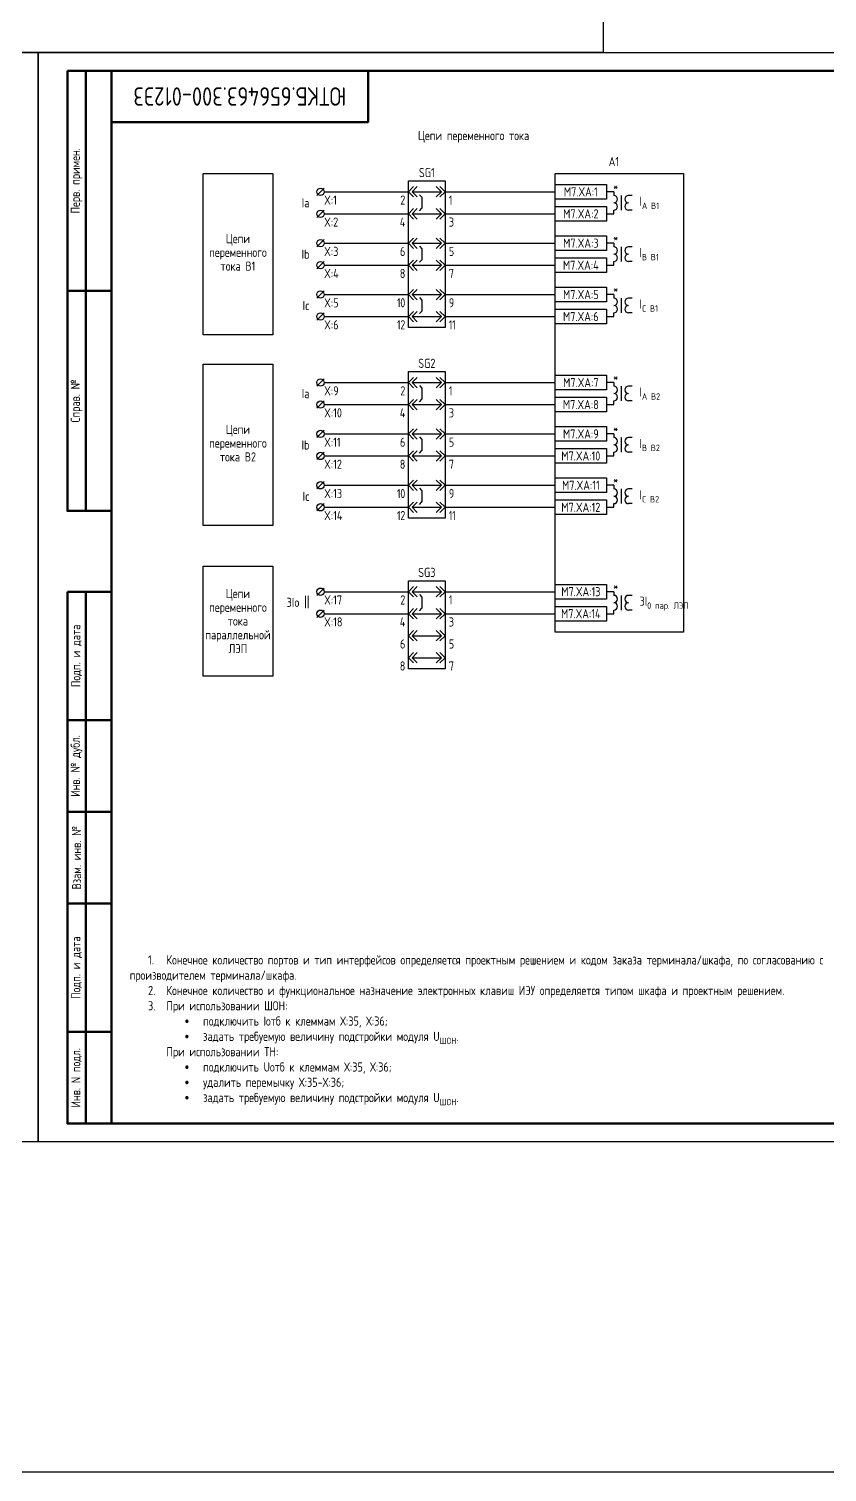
# Model space of a CAD drawing. Header units: millimetres. Extents: x -863 to 2619, y -90 to 586.
# Drawn here: x -2.5 to 215.1, y -90 to 303.4 of the extents above; entities that cross this region are included whole.
import ezdxf

# ---------------------------------------------------------------- set-up
doc = ezdxf.new("R2010")
doc.units = ezdxf.units.MM
doc.styles.add('Gost_type_A', font='GOST_0.TTF')

# ---------------------------------------------------------------- blocks, each defined once
blk = doc.blocks.new('Штамп угловой верхний')
at = {"lineweight": 50}
blk.add_lwpolyline([(0, 0), (70, 0), (70, -14), (0, -14)], close=True, dxfattribs=at)
blk = doc.blocks.new('Формат_А3')
blk.add_lwpolyline([(-420, 297), (0, 297), (0, 0), (-420, 0)], close=True)
at = {"lineweight": 50}
blk.add_lwpolyline([(-400, 292), (-5, 292), (-5, 5), (-400, 5)], close=True, dxfattribs=at)
blk = doc.blocks.new('Штамп левый верхний')
at = {"lineweight": 50}
for points in [[(-12, 0), (-7, 0), (-7, -60), (-12, -60)], [(-7, 0), (0, 0), (0, -60), (-7, -60)], [(-12, -60), (-7, -60), (-7, -120), (-12, -120)], [(-7, -60), (0, -60), (0, -120), (-7, -120)]]:
    blk.add_lwpolyline(points, close=True, dxfattribs=at)
at = {"char_height": 2.5, "width": 60, "attachment_point": 5, "rotation": 90, "style": 'Gost_type_A'}
for s, insert in [('Перв. примен.', (-9.5, -30)), ('Справ. №', (-9.5, -90))]:
    blk.add_mtext(s, dxfattribs=dict(at, insert=insert))
blk = doc.blocks.new('Штамп левый нижний')
at = {"lineweight": 50}
for points in [[(-12, 145), (-7, 145), (-7, 110), (-12, 110)], [(-7, 145), (0, 145), (0, 110), (-7, 110)], [(-12, 110), (-7, 110), (-7, 85), (-12, 85)], [(-7, 110), (0, 110), (0, 85), (-7, 85)], [(-12, 85), (-7, 85), (-7, 60), (-12, 60)], [(-7, 85), (0, 85), (0, 60), (-7, 60)], [(-12, 60), (-7, 60), (-7, 25), (-12, 25)], [(-7, 60), (0, 60), (0, 25), (-7, 25)], [(-12, 25), (-7, 25), (-7, 0), (-12, 0)], [(-7, 25), (0, 25), (0, 0), (-7, 0)]]:
    blk.add_lwpolyline(points, close=True, dxfattribs=at)
at = {"char_height": 2.5, "attachment_point": 5, "rotation": 90, "style": 'Gost_type_A'}
for s, insert, width in [('Подп. и дата', (-9.5, 127.5), 35), ('Инв. № дубл.', (-9.5, 97.5), 25), ('Взам. инв. №', (-9.5, 72.5), 25), ('Подп. и дата', (-9.5, 42.5), 35), ('Инв. N подл.', (-9.5, 12.5), 25)]:
    blk.add_mtext(s, dxfattribs=dict(at, insert=insert, width=width))
blk = doc.blocks.new('Формат_А4')
blk.add_lwpolyline([(0, 297), (0, 0), (-210, 0), (-210, 297)], close=True)
at = {"lineweight": 50}
blk.add_lwpolyline([(-190, 292), (-5, 292), (-5, 5), (-190, 5)], close=True, dxfattribs=at)
blk = doc.blocks.new('БИ_разъем')
for p, q in [((0, 0), (1.41, 1.41)), ((0, 0), (1.41, 1.41)), ((0, 0), (1.41, -1.41)), ((0, 0), (1.41, -1.41)), ((1, 0), (2.41, 1.41)), ((1, 0), (2.41, -1.41)), ((1, 0), (9, 0)), ((9, 0), (7.59, 1.41)), ((9, 0), (7.59, -1.41)), ((10, 0), (8.59, 1.41)), ((10, 0), (8.59, 1.41)), ((10, 0), (8.59, -1.41)), ((10, 0), (8.59, -1.41))]:
    blk.add_line(p, q)
blk = doc.blocks.new('БИ_перемычка')
for p, q in [((2.97, -0.79), (3.67, -1.5)), ((3.67, -1.5), (3.67, -4.5)), ((2.97, -5.21), (3.67, -4.5))]:
    blk.add_line(p, q)

msp = doc.modelspace()

# ---------------------------------------------------------------- linework, layer by layer
for p, q in [((78, 260), (76, 258)), ((78, 259), (101, 259)), ((111, 259), (141, 259)), ((157, 259), (155, 259)), ((78, 254), (76, 252)), ((78, 253), (101, 253)), ((111, 253), (141, 253)), ((155, 253), (157, 253)), ((78, 246), (76, 244)), ((78, 245), (101, 245)), ((111, 245), (141, 245)), ((157, 245), (155, 245)), ((78, 240), (76, 238)), ((78, 239), (101, 239)), ((111, 239), (141, 239)), ((155, 239), (157, 239)), ((78, 232), (76, 230)), ((78, 231), (101, 231)), ((111, 231), (141, 231)), ((157, 231), (155, 231)), ((78, 226), (76, 224)), ((78, 225), (101, 225)), ((111, 225), (141, 225)), ((155, 225), (157, 225)), ((78, 208), (76, 206)), ((78, 207), (101, 207)), ((111, 207), (141, 207)), ((157, 207), (155, 207)), ((78, 202), (76, 200)), ((78, 201), (101, 201)), ((111, 201), (141, 201)), ((155, 201), (157, 201)), ((78, 194), (76, 192)), ((78, 193), (101, 193)), ((111, 193), (141, 193)), ((157, 193), (155, 193)), ((78, 188), (76, 186)), ((78, 187), (101, 187)), ((111, 187), (141, 187)), ((155, 187), (157, 187)), ((78, 180), (76, 178)), ((78, 179), (101, 179)), ((111, 179), (141, 179)), ((157, 179), (155, 179)), ((78, 174), (76, 172)), ((78, 173), (101, 173)), ((111, 173), (141, 173)), ((155, 173), (157, 173)), ((78, 151), (76, 149)), ((78, 150), (101, 150)), ((111, 150), (141, 150)), ((157, 150), (155, 150)), ((78, 145), (76, 143)), ((78, 144), (101, 144)), ((111, 144), (141, 144)), ((155, 144), (157, 144))]:
    msp.add_line(p, q)
at = {"ltscale": 4}
for p, q in [((157, 259), (157, 258)), ((157, 258.5), (157, 258)), ((159, 258), (159, 254)), ((159, 258), (159, 254)), ((162, 258), (161, 258)), ((162, 258), (161, 258)), ((157, 253), (157, 254)), ((162, 254), (161, 254)), ((162, 254), (161, 254)), ((157, 245), (157, 244)), ((157, 244.5), (157, 244)), ((159, 244), (159, 240)), ((159, 244), (159, 240)), ((162, 244), (161, 244)), ((162, 244), (161, 244)), ((157, 239), (157, 240)), ((162, 240), (161, 240)), ((162, 240), (161, 240)), ((157, 231), (157, 230)), ((157, 230.5), (157, 230)), ((159, 230), (159, 226)), ((159, 230), (159, 226)), ((162, 230), (161, 230)), ((162, 230), (161, 230)), ((157, 225), (157, 226)), ((162, 226), (161, 226)), ((162, 226), (161, 226)), ((157, 207), (157, 206)), ((157, 206.5), (157, 206)), ((159, 206), (159, 202)), ((159, 206), (159, 202)), ((162, 206), (161, 206)), ((162, 206), (161, 206)), ((157, 201), (157, 202)), ((162, 202), (161, 202)), ((162, 202), (161, 202)), ((157, 193), (157, 192)), ((157, 192.5), (157, 192)), ((159, 192), (159, 188)), ((159, 192), (159, 188)), ((162, 192), (161, 192)), ((162, 192), (161, 192)), ((157, 187), (157, 188)), ((162, 188), (161, 188)), ((162, 188), (161, 188)), ((157, 179), (157, 178)), ((157, 178.5), (157, 178)), ((159, 178), (159, 174)), ((159, 178), (159, 174)), ((162, 178), (161, 178)), ((162, 178), (161, 178)), ((157, 173), (157, 174)), ((162, 174), (161, 174)), ((162, 174), (161, 174)), ((157, 150), (157, 149)), ((157, 149.5), (157, 149)), ((159, 149), (159, 145)), ((159, 149), (159, 145)), ((162, 149), (161, 149)), ((162, 149), (161, 149)), ((157, 144), (157, 145)), ((162, 145), (161, 145)), ((162, 145), (161, 145))]:
    msp.add_line(p, q, dxfattribs=at)
for points in [[(-863, 586), (2619, 586), (2619, -90), (-863, -90)], [(-630, 513), (154.1, 513), (154.1, 297), (-630, 297)], [(64, 220), (45, 220), (45, 264), (64, 264)], [(141, 264), (176, 264), (176, 139), (141, 139)], [(101, 262), (111, 262), (111, 222), (101, 222)], [(141, 261), (155, 261), (155, 257), (141, 257)], [(141, 255), (155, 255), (155, 251), (141, 251)], [(141, 247), (155, 247), (155, 243), (141, 243)], [(141, 241), (155, 241), (155, 237), (141, 237)], [(141, 233), (155, 233), (155, 229), (141, 229)], [(141, 227), (155, 227), (155, 223), (141, 223)], [(64, 168), (45, 168), (45, 212), (64, 212)], [(101, 210), (111, 210), (111, 170), (101, 170)], [(141, 209), (155, 209), (155, 205), (141, 205)], [(141, 203), (155, 203), (155, 199), (141, 199)], [(141, 195), (155, 195), (155, 191), (141, 191)], [(141, 189), (155, 189), (155, 185), (141, 185)], [(141, 181), (155, 181), (155, 177), (141, 177)], [(141, 175), (155, 175), (155, 171), (141, 171)], [(64, 127), (45, 127), (45, 157), (64, 157)], [(101, 153), (111, 153), (111, 129), (101, 129)], [(141, 152), (155, 152), (155, 148), (141, 148)], [(141, 146), (155, 146), (155, 142), (141, 142)]]:
    msp.add_lwpolyline(points, close=True)
for centre in [(77, 259), (77, 253), (77, 245), (77, 239), (77, 231), (77, 225), (77, 207), (77, 201), (77, 193), (77, 187), (77, 179), (77, 173), (77, 150), (77, 144)]:
    msp.add_circle(centre, 1)
for centre, start, end in [((157, 257), 270, 90), ((157, 257), 270, 90), ((157, 255), 270, 90), ((157, 255), 270, 90), ((161, 257), 90, 270), ((161, 257), 90, 270), ((161, 255), 90, 270), ((161, 255), 90, 270), ((157, 243), 270, 90), ((157, 243), 270, 90), ((161, 243), 90, 270), ((161, 243), 90, 270), ((157, 241), 270, 90), ((157, 241), 270, 90), ((161, 241), 90, 270), ((161, 241), 90, 270), ((157, 229), 270, 90), ((157, 229), 270, 90), ((161, 229), 90, 270), ((161, 229), 90, 270), ((157, 227), 270, 90), ((157, 227), 270, 90), ((161, 227), 90, 270), ((161, 227), 90, 270), ((157, 205), 270, 90), ((157, 205), 270, 90), ((161, 205), 90, 270), ((161, 205), 90, 270), ((157, 203), 270, 90), ((157, 203), 270, 90), ((161, 203), 90, 270), ((161, 203), 90, 270), ((157, 191), 270, 90), ((157, 191), 270, 90), ((157, 189), 270, 90), ((157, 189), 270, 90), ((161, 191), 90, 270), ((161, 191), 90, 270), ((161, 189), 90, 270), ((161, 189), 90, 270), ((157, 177), 270, 90), ((157, 177), 270, 90), ((161, 177), 90, 270), ((161, 177), 90, 270), ((157, 175), 270, 90), ((157, 175), 270, 90), ((161, 175), 90, 270), ((161, 175), 90, 270), ((157, 148), 270, 90), ((157, 148), 270, 90), ((157, 146), 270, 90), ((157, 146), 270, 90), ((161, 148), 90, 270), ((161, 148), 90, 270), ((161, 146), 90, 270), ((161, 146), 90, 270)]:
    msp.add_arc(centre, 1, start, end, dxfattribs=at)

# ---------------------------------------------------------------- block references
at = {"color": 1}
for name, p in [('Формат_А4', (0, 0)), ('Формат_А3', (420, 0)), ('Штамп левый верхний', (20, 292)), ('Штамп левый нижний', (20, 5))]:
    msp.add_blockref(name, p, dxfattribs=at)
for name, p in [('Штамп угловой верхний', (20, 292)), ('БИ_разъем', (101, 259)), ('БИ_перемычка', (101, 259)), ('БИ_разъем', (101, 253)), ('БИ_разъем', (101, 245)), ('БИ_перемычка', (101, 245)), ('БИ_разъем', (101, 239)), ('БИ_разъем', (101, 231)), ('БИ_перемычка', (101, 231)), ('БИ_разъем', (101, 225)), ('БИ_разъем', (101, 207)), ('БИ_перемычка', (101, 207)), ('БИ_разъем', (101, 201)), ('БИ_разъем', (101, 193)), ('БИ_перемычка', (101, 193)), ('БИ_разъем', (101, 187)), ('БИ_разъем', (101, 179)), ('БИ_перемычка', (101, 179)), ('БИ_разъем', (101, 173)), ('БИ_разъем', (101, 150)), ('БИ_перемычка', (101, 150)), ('БИ_разъем', (101, 144)), ('БИ_разъем', (101, 138)), ('БИ_разъем', (101, 132))]:
    msp.add_blockref(name, p)

# ---------------------------------------------------------------- texts
at = {"insert": (55, 285), "char_height": 5, "width": 70, "attachment_point": 5, "rotation": 180, "style": 'Gost_type_A'}
msp.add_mtext('ЮТКБ.656463.300-012Э3', dxfattribs=at)
at = {"char_height": 2.5, "line_spacing_factor": 0.9, "style": 'Gost_type_A'}
for s, insert, width, attachment_point in [('Цепи переменного тока', (118.75, 274), 197.5, 5), ('A1', (157, 266), 32, 8), ('SG1', (106, 263), 10, 8), ('Ia', (74, 256), 6, 6), ('X:1', (78, 258), 10, 1), ('{\\T0.9;2}', (100, 258), 5, 3), ('{\\T0.9;1}', (112, 258), 5, 1), ('X:2', (78, 252), 10, 1), ('{\\T0.9;4}', (100, 252), 5, 3), ('{\\T0.9;3}', (112, 252), 5, 1), ('Цепи переменного тока В1', (54.5, 242.5), 19, 5), ('X:3', (78, 244), 10, 1), ('{\\T0.9;6}', (100, 244), 5, 3), ('{\\T0.9;5}', (112, 244), 5, 1), ('Ib', (74, 242), 6, 6), ('X:4', (78, 238), 10, 1), ('{\\T0.9;8}', (100, 238), 5, 3), ('{\\T0.9;7}', (112, 238), 5, 1), ('Ic', (74, 228), 6, 6), ('X:5', (78, 230), 10, 1), ('{\\T0.9;10}', (100, 230), 5, 3), ('{\\T0.9;9}', (112, 230), 5, 1), ('X:6', (78, 224), 10, 1), ('{\\T0.9;12}', (100, 224), 5, 3), ('{\\T0.9;11}', (112, 224), 5, 1), ('SG2', (106, 211), 10, 8), ('Ia', (74, 204), 6, 6), ('X:9', (78, 206), 10, 1), ('{\\T0.9;2}', (100, 206), 5, 3), ('{\\T0.9;1}', (112, 206), 5, 1), ('X:10', (78, 200), 10, 1), ('{\\T0.9;4}', (100, 200), 5, 3), ('{\\T0.9;3}', (112, 200), 5, 1), ('Цепи переменного тока В2', (54.5, 190.5), 19, 5), ('Ib', (74, 190), 6, 6), ('X:11', (78, 192), 10, 1), ('{\\T0.9;6}', (100, 192), 5, 3), ('{\\T0.9;5}', (112, 192), 5, 1), ('X:12', (78, 186), 10, 1), ('{\\T0.9;8}', (100, 186), 5, 3), ('{\\T0.9;7}', (112, 186), 5, 1), ('Ic', (74, 176), 6, 6), ('X:13', (78, 178), 10, 1), ('{\\T0.9;10}', (100, 178), 5, 3), ('{\\T0.9;9}', (112, 178), 5, 1), ('X:14', (78, 172), 10, 1), ('{\\T0.9;12}', (100, 172), 5, 3), ('{\\T0.9;11}', (112, 172), 5, 1), ('SG3', (106, 154), 10, 8), ('Цепи переменного тока параллельной ЛЭП', (54.5, 142), 19, 5), ('3Io {\\H1.08333x;||}', (74, 147), 8, 6), ('X:17', (78, 149), 10, 1), ('{\\T0.9;2}', (100, 149), 5, 3), ('{\\T0.9;1}', (112, 149), 5, 1), ('X:18', (78, 143), 10, 1), ('{\\T0.9;4}', (100, 143), 5, 3), ('{\\T0.9;3}', (112, 143), 5, 1), ('{\\T0.9;6}', (100, 137), 5, 3), ('{\\T0.9;5}', (112, 137), 5, 1), ('{\\T0.9;8}', (100, 131), 5, 3), ('{\\T0.9;7}', (112, 131), 5, 1)]:
    msp.add_mtext(s, dxfattribs=dict(at, insert=insert, width=width, attachment_point=attachment_point))
at = {"char_height": 2.5, "style": 'Gost_type_A'}
for s, insert, width, attachment_point in [('M7.XA:1', (148, 259), 14, 5), ('*', (157.5, 260.5), 3, 5), ('\\A1;I{\\H0.7x;\\S^ A B1;}', (164, 256), 8, 4), ('M7.XA:2', (147.99, 253), 14.018, 5), ('M7.XA:3', (148, 245), 14, 5), ('*', (157.5, 246.5), 3, 5), ('M7.XA:4', (147.99, 238.99), 14.018, 5), ('\\A1;I{\\H0.7x;\\S^ B B1;}', (164, 242), 8, 4), ('M7.XA:5', (148, 231), 14, 5), ('*', (157.5, 232.5), 3, 5), ('\\A1;I{\\H0.7x;\\S^ C B1;}', (164, 228), 8, 4), ('M7.XA:6', (147.99, 224.99), 14.018, 5), ('*', (157.5, 208.5), 3, 5), ('M7.XA:7', (148, 207), 14, 5), ('\\A1;I{\\H0.7x;\\S^ A B2;}', (164, 204), 8, 4), ('M7.XA:8', (147.99, 201), 14.018, 5), ('M7.XA:9', (148, 193), 14, 5), ('*', (157.5, 194.5), 3, 5), ('\\A1;I{\\H0.7x;\\S^ B B2;}', (164, 190), 8, 4), ('M7.XA:10', (147.99, 186.99), 14.018, 5), ('M7.XA:11', (148, 179), 14, 5), ('*', (157.5, 180.5), 3, 5), ('\\A1;I{\\H0.7x;\\S^ C B2;}', (164, 176), 8, 4), ('M7.XA:12', (147.99, 172.99), 14.018, 5), ('M7.XA:13', (148, 150.01), 14, 5), ('*', (157.5, 151.5), 3, 5), ('\\A1;3I{\\H0.7x;\\S^ 0 пар. ЛЭП;}', (164, 147), 14.005, 4), ('M7.XA:14', (147.99, 144), 14.018, 5), ('\\A1;\\P\\P\\pxi2,t4;1.^IКонечное количество портов и тип интерфейсов определяется проектным решением и кодом заказа терминала/шкафа, по согласованию с производителем терминала/шкафа.\\P2.^IКонечное количество и функциональное назначение электронных клавиш ИЭУ определяется типом шкафа и проектным решением.\\P3.^IПри использовании ШОН:\\P\\pi6,t4,5,8;{\\fSymbol|b0|i0|c2|p18;·^I}подключить Iотб к клеммам Х:35, Х:36;\\P{\\fSymbol|b0|i0|c2|p18;·^I}задать требуемую величину подстройки модуля U{\\H0.7x;\\S^ ШОН;}.\\P\\pi4,t4;При использовании ТН:\\P\\pi6,t4,5,8;{\\fSymbol|b0|i0|c2|p18;·^I}подключить Uотб к клеммам Х:35, Х:36;\\P{\\fSymbol|b0|i0|c2|p18;·^I}удалить перемычку Х:35-Х:36;\\P{\\fSymbol|b0|i0|c2|p18;·^I}задать требуемую величину подстройки модуля U{\\H0.7x;\\S^ ШОН;}.', (25, 10), 183, 7)]:
    msp.add_mtext(s, dxfattribs=dict(at, insert=insert, width=width, attachment_point=attachment_point))

doc.saveas('drawing.dxf')
